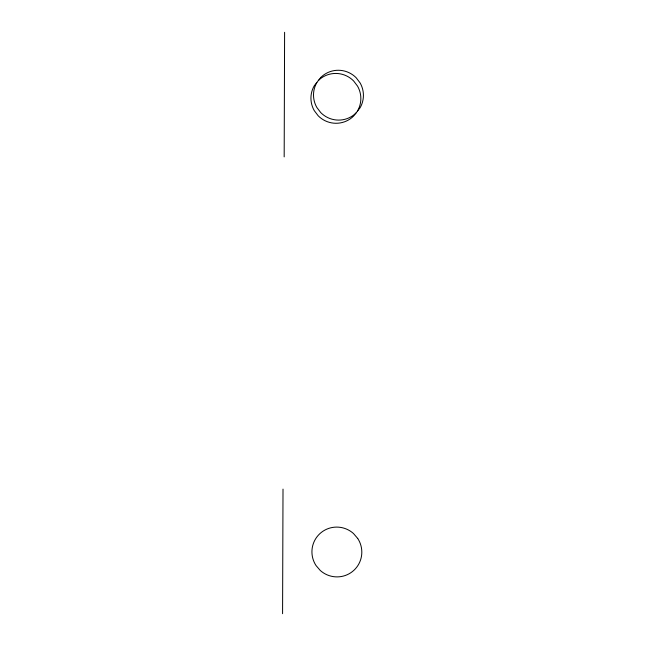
<?xml version="1.0" encoding="UTF-8"?>
<svg xmlns="http://www.w3.org/2000/svg" width="646" height="646" viewBox="0 0 646 646"><rect width="100%" height="100%" fill="white"/><g stroke="black" fill="none" stroke-linecap="round" stroke-linejoin="round"><path stroke-width="0.97" d="M282.577 613.7L283.013 489.111M284.175 156.889L284.603 32.3M356.051 112.993A25.032 24.847 39 0 1 320.755 112.606L316.806 107.406A25.032 24.847 39 0 1 316.895 82.486M318.308 80.548A25.032 24.847 39 0 1 353.604 80.936L357.553 86.136A25.032 24.847 39 0 1 357.464 111.055M320.876 77.367L314.319 85.668A25.032 24.847 39 0 0 314.239 110.587L318.187 115.787A25.032 24.847 39 0 0 353.483 116.175L360.032 107.874A25.032 24.847 39 0 0 360.121 82.954L356.172 77.754A25.032 24.847 39 0 0 320.876 77.367M357.714 538.441L353.451 533.491A25.032 24.847 39 0 0 316.031 565.549L320.295 570.499A25.032 24.847 39 0 0 357.714 538.441"/></g></svg>
